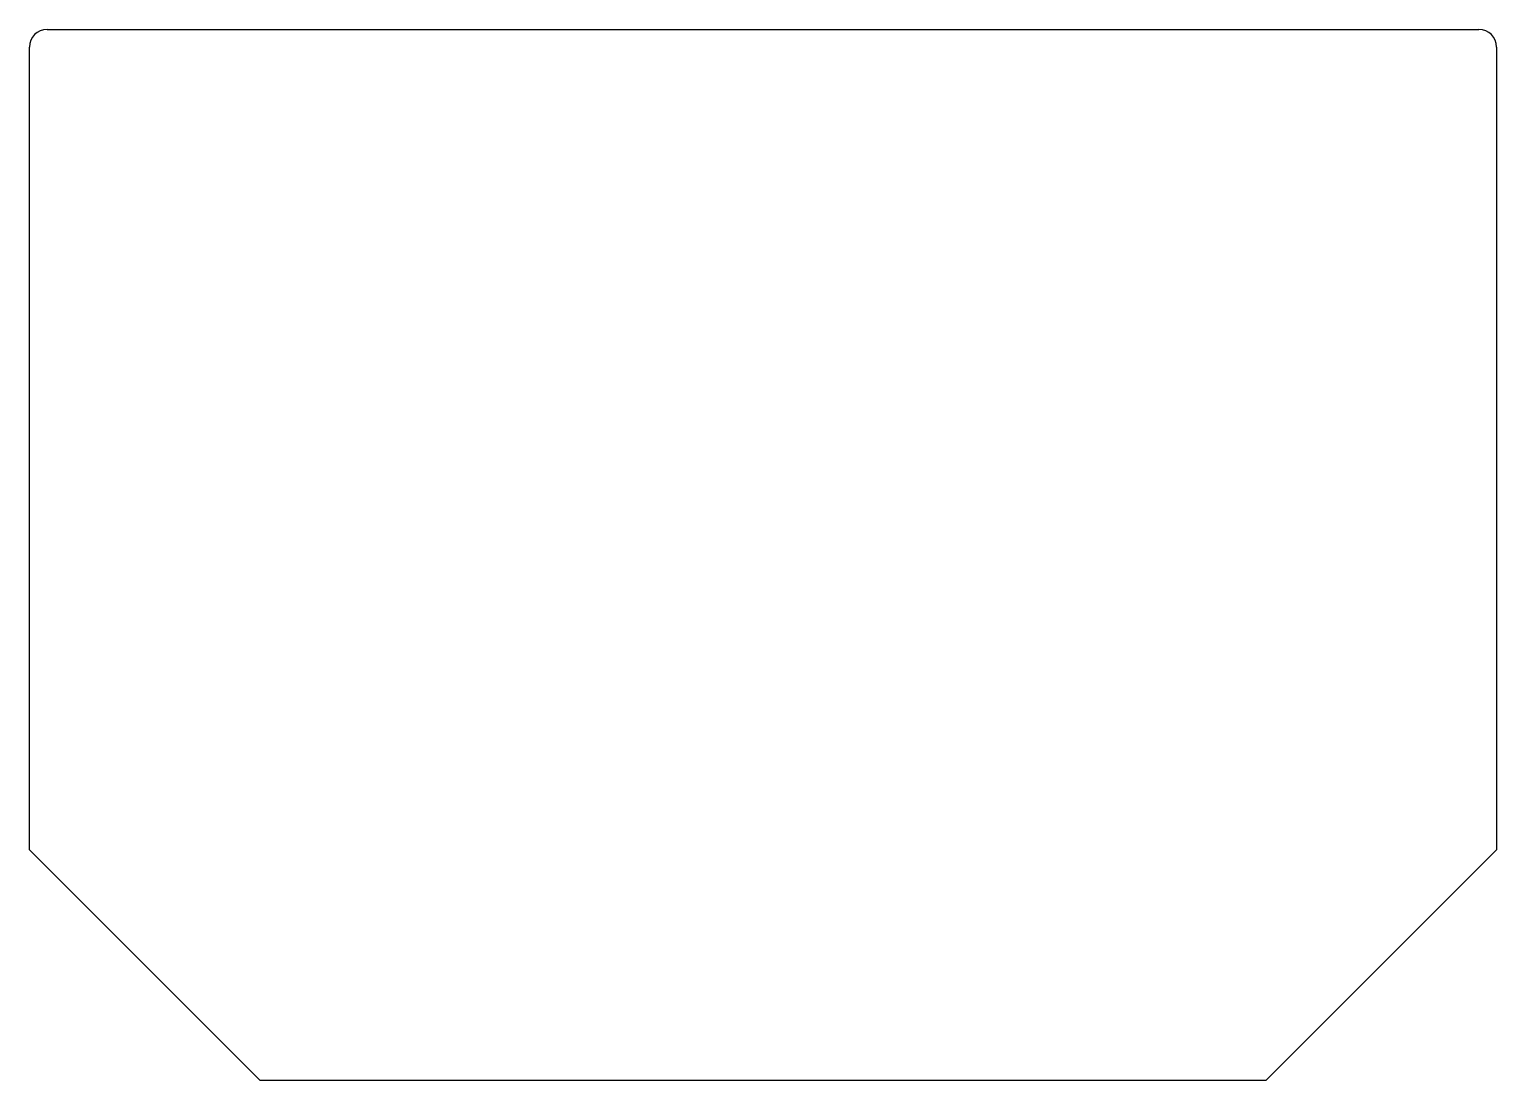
# Model space of a CAD drawing. Extents: x 74 to 179, y -110 to -35.
import ezdxf

# ---------------------------------------------------------------- set-up
doc = ezdxf.new("R2010")
doc.units = 0
doc.layers.add('BLACK', color=7, linetype='CONTINUOUS')

msp = doc.modelspace()

# ---------------------------------------------------------------- linework, layer by layer
at = {"layer": 'BLACK', "linetype": 'CONTINUOUS'}
for p, q in [((75.692, -35.306), (178.054, -35.306)), ((74.422, -93.98), (74.422, -36.576)), ((179.324, -36.576), (179.324, -93.98)), ((74.422, -93.98), (90.932, -110.49)), ((179.324, -93.98), (162.814, -110.49)), ((162.814, -110.49), (90.932, -110.49))]:
    msp.add_line(p, q, dxfattribs=at)
at = {"layer": 'BLACK'}
for centre, start, end in [((75.692, -36.576), 90, 180), ((178.054, -36.576), 0, 90)]:
    msp.add_arc(centre, 1.27, start, end, dxfattribs=at)

doc.saveas('drawing.dxf')
